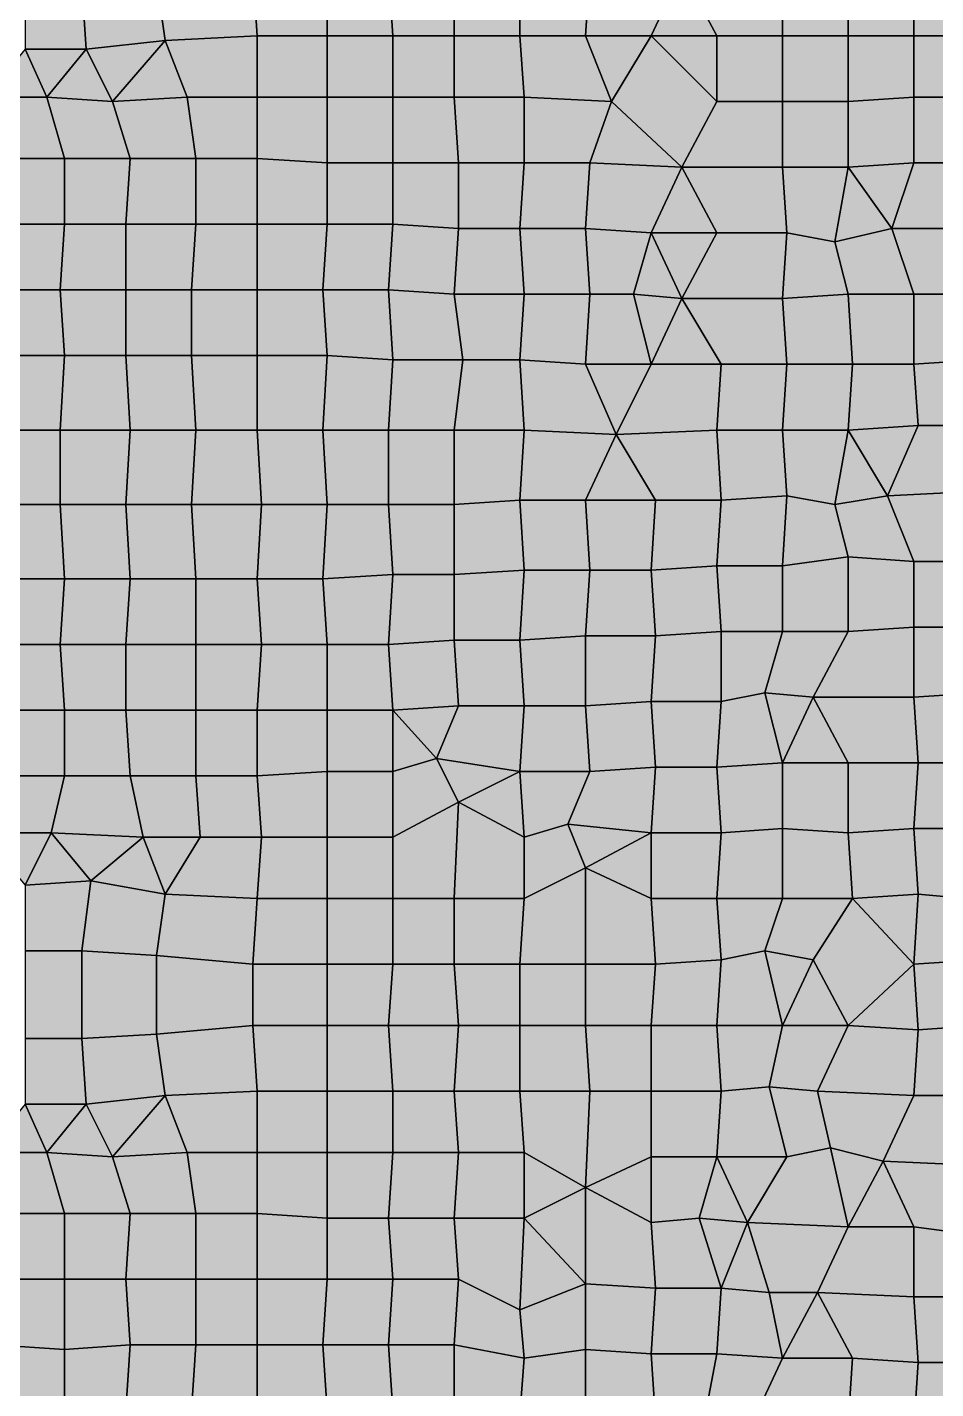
# Model space of a CAD drawing. Header units: metres. Extents: x -7480 to 79269, y -9100 to 45880.
# Drawn here: x 8590 to 12741, y 17740 to 23960 of the extents above; entities that cross this region are included whole.
import ezdxf

# ---------------------------------------------------------------- set-up
doc = ezdxf.new("R2010")
doc.units = ezdxf.units.M
for name, color, linetype in [('COLOR_1', 1, 'Continuous'), ('COLOR_181', 181, 'Continuous'), ('COLOR_3', 3, 'Continuous'), ('COLOR_5', 5, 'Continuous')]:
    doc.layers.add(name, color=color, linetype=linetype)

msp = doc.modelspace()

# ---------------------------------------------------------------- hatches: boundary and pattern name
at = {"layer": 'COLOR_1'}
for points in [[(9180, 24180), (9220, 23900), (9640, 23920), (9620, 24220)], [(9620, 24220), (9640, 23920), (9960, 23920), (9960, 24220)], [(8980, 23620), (9320, 23640), (9220, 23900)], [(9220, 23900), (9320, 23640), (9640, 23640), (9640, 23920)], [(9640, 23640), (9960, 23640), (9960, 23920), (9640, 23920)], [(8400, 23640), (8680, 23640), (8580, 23860)], [(8580, 23860), (8680, 23640), (8860, 23860)], [(8400, 23640), (8440, 23360), (8760, 23360), (8680, 23640)], [(8680, 23640), (8760, 23360), (9060, 23360), (8980, 23620)], [(8980, 23620), (9060, 23360), (9360, 23360), (9320, 23640)], [(9320, 23640), (9360, 23360), (9640, 23360), (9640, 23640)], [(9640, 23360), (9960, 23340), (9960, 23640), (9640, 23640)], [(9360, 23060), (9640, 23060), (9640, 23360), (9360, 23360)], [(9640, 23060), (9960, 23060), (9960, 23340), (9640, 23360)], [(9340, 22760), (9640, 22760), (9640, 23060), (9360, 23060)], [(9640, 22760), (9940, 22760), (9960, 23060), (9640, 23060)], [(9940, 22760), (10240, 22760), (10260, 23060), (9960, 23060)], [(8580, 19740), (8840, 19740), (8880, 20060), (8580, 20040)], [(8840, 19740), (9180, 19720), (9220, 20000), (8880, 20060)], [(9180, 19720), (9620, 19680), (9640, 19980), (9220, 20000)], [(9180, 19360), (9620, 19400), (9620, 19680), (9180, 19720)], [(9620, 19400), (9960, 19400), (9960, 19680), (9620, 19680)], [(8840, 19340), (8860, 19040), (9220, 19080), (9180, 19360)], [(9180, 19360), (9220, 19080), (9640, 19100), (9620, 19400)], [(9620, 19400), (9640, 19100), (9960, 19100), (9960, 19400)], [(8580, 19040), (8860, 19040), (8840, 19340), (8580, 19340)], [(9640, 18820), (9960, 18820), (9960, 19100), (9640, 19100)], [(8400, 18820), (8680, 18820), (8580, 19040)], [(8580, 19040), (8680, 18820), (8860, 19040)], [(8680, 18820), (8980, 18800), (8860, 19040)], [(8860, 19040), (8980, 18800), (9220, 19080)], [(8980, 18800), (9320, 18820), (9220, 19080)], [(9640, 18240), (9960, 18240), (9960, 18520), (9640, 18540)]]:
    msp.add_hatch(color=256, dxfattribs=at).paths.add_polyline_path(points)
at = {"layer": 'COLOR_181'}
for points in [[(9960, 23920), (10260, 23920), (10240, 24220), (9960, 24220)], [(10240, 24220), (10260, 23920), (10540, 23920), (10540, 24220)], [(10540, 23920), (10840, 23920), (10840, 24220), (10540, 24220)], [(10840, 23920), (11140, 23920), (11160, 24220), (10840, 24220)], [(11140, 23920), (11440, 23920), (11580, 24220), (11160, 24220)], [(11440, 23920), (11740, 23920), (11580, 24220)], [(11580, 24220), (11740, 23920), (12040, 23920), (12040, 24220)], [(12040, 23920), (12340, 23920), (12340, 24220), (12040, 24220)], [(12340, 23920), (12640, 23920), (12640, 24200), (12340, 24220)], [(12640, 23920), (12940, 23920), (12920, 24220), (12640, 24200)], [(9960, 23640), (10260, 23640), (10260, 23920), (9960, 23920)], [(10260, 23640), (10540, 23640), (10540, 23920), (10260, 23920)], [(10540, 23640), (10860, 23640), (10840, 23920), (10540, 23920)], [(10840, 23920), (10860, 23640), (11260, 23620), (11140, 23920)], [(11140, 23920), (11260, 23620), (11440, 23920)], [(11260, 23620), (11580, 23320), (11740, 23620), (11440, 23920)], [(11440, 23920), (11740, 23620), (11740, 23920)], [(11740, 23620), (12040, 23620), (12040, 23920), (11740, 23920)], [(12040, 23620), (12340, 23620), (12340, 23920), (12040, 23920)], [(12340, 23620), (12640, 23640), (12640, 23920), (12340, 23920)], [(12640, 23640), (12940, 23640), (12940, 23920), (12640, 23920)], [(9960, 23340), (10260, 23340), (10260, 23640), (9960, 23640)], [(10260, 23340), (10560, 23340), (10540, 23640), (10260, 23640)], [(10540, 23640), (10560, 23340), (10860, 23340), (10860, 23640)], [(10860, 23340), (11160, 23340), (11260, 23620), (10860, 23640)], [(12340, 23320), (12640, 23340), (12640, 23640), (12340, 23620)], [(12640, 23340), (12940, 23340), (12940, 23640), (12640, 23640)], [(11160, 23340), (11580, 23320), (11260, 23620)], [(11580, 23320), (12040, 23320), (12040, 23620), (11740, 23620)], [(12040, 23320), (12340, 23320), (12340, 23620), (12040, 23620)], [(8440, 23060), (8760, 23060), (8760, 23360), (8440, 23360)], [(8760, 23060), (9040, 23060), (9060, 23360), (8760, 23360)], [(9040, 23060), (9360, 23060), (9360, 23360), (9060, 23360)], [(9960, 23060), (10260, 23060), (10260, 23340), (9960, 23340)], [(10260, 23060), (10560, 23040), (10560, 23340), (10260, 23340)], [(10560, 23040), (10840, 23040), (10860, 23340), (10560, 23340)], [(10840, 23040), (11140, 23040), (11160, 23340), (10860, 23340)], [(11140, 23040), (11440, 23020), (11580, 23320), (11160, 23340)], [(12340, 23320), (12540, 23040), (12640, 23340)], [(12540, 23040), (12940, 23040), (12940, 23340), (12640, 23340)], [(11440, 23020), (11740, 23020), (11580, 23320)], [(11580, 23320), (11740, 23020), (12060, 23020), (12040, 23320)], [(12040, 23320), (12060, 23020), (12280, 22980), (12340, 23320)], [(12280, 22980), (12540, 23040), (12340, 23320)], [(8440, 22760), (8740, 22760), (8760, 23060), (8440, 23060)], [(8740, 22760), (9040, 22760), (9040, 23060), (8760, 23060)], [(9040, 22760), (9340, 22760), (9360, 23060), (9040, 23060)], [(10240, 22760), (10540, 22740), (10560, 23040), (10260, 23060)], [(10540, 22740), (10860, 22740), (10840, 23040), (10560, 23040)], [(10840, 23040), (10860, 22740), (11160, 22740), (11140, 23040)], [(11140, 23040), (11160, 22740), (11360, 22740), (11440, 23020)], [(11360, 22740), (11580, 22720), (11440, 23020)], [(11440, 23020), (11580, 22720), (11740, 23020)], [(11580, 22720), (12040, 22720), (12060, 23020), (11740, 23020)], [(12040, 22720), (12340, 22740), (12280, 22980), (12060, 23020)], [(12280, 22980), (12340, 22740), (12640, 22740), (12540, 23040)], [(12540, 23040), (12640, 22740), (12940, 22740), (12940, 23040)], [(8440, 22760), (8460, 22460), (8760, 22460), (8740, 22760)], [(8740, 22760), (8760, 22460), (9040, 22460), (9040, 22760)], [(9040, 22460), (9340, 22460), (9340, 22760), (9040, 22760)], [(9340, 22460), (9640, 22460), (9640, 22760), (9340, 22760)], [(9640, 22460), (9960, 22460), (9940, 22760), (9640, 22760)], [(9940, 22760), (9960, 22460), (10260, 22440), (10240, 22760)], [(10240, 22760), (10260, 22440), (10580, 22440), (10540, 22740)], [(10540, 22740), (10580, 22440), (10840, 22440), (10860, 22740)], [(10840, 22440), (11140, 22420), (11160, 22740), (10860, 22740)], [(11140, 22420), (11440, 22420), (11360, 22740), (11160, 22740)], [(11360, 22740), (11440, 22420), (11580, 22720)], [(11440, 22420), (11760, 22420), (11580, 22720)], [(11580, 22720), (11760, 22420), (12060, 22420), (12040, 22720)], [(12040, 22720), (12060, 22420), (12360, 22420), (12340, 22740)], [(12340, 22740), (12360, 22420), (12640, 22420), (12640, 22740)], [(12640, 22420), (12940, 22440), (12940, 22740), (12640, 22740)], [(8440, 22120), (8740, 22120), (8760, 22460), (8460, 22460)], [(8740, 22120), (9060, 22120), (9040, 22460), (8760, 22460)], [(9040, 22460), (9060, 22120), (9360, 22120), (9340, 22460)], [(9340, 22460), (9360, 22120), (9640, 22120), (9640, 22460)], [(9640, 22120), (9940, 22120), (9960, 22460), (9640, 22460)], [(9940, 22120), (10240, 22120), (10260, 22440), (9960, 22460)], [(10240, 22120), (10540, 22120), (10580, 22440), (10260, 22440)], [(10540, 22120), (10860, 22120), (10840, 22440), (10580, 22440)], [(10840, 22440), (10860, 22120), (11280, 22100), (11140, 22420)], [(11140, 22420), (11280, 22100), (11440, 22420)], [(11280, 22100), (11740, 22120), (11760, 22420), (11440, 22420)], [(11740, 22120), (12040, 22120), (12060, 22420), (11760, 22420)], [(12040, 22120), (12340, 22120), (12360, 22420), (12060, 22420)], [(12340, 22120), (12660, 22140), (12640, 22420), (12360, 22420)], [(12640, 22420), (12660, 22140), (12940, 22140), (12940, 22440)], [(8440, 21780), (8740, 21780), (8740, 22120), (8440, 22120)], [(8740, 21780), (9040, 21780), (9060, 22120), (8740, 22120)], [(9040, 21780), (9340, 21780), (9360, 22120), (9060, 22120)], [(9340, 21780), (9660, 21780), (9640, 22120), (9360, 22120)], [(9640, 22120), (9660, 21780), (9960, 21780), (9940, 22120)], [(9940, 22120), (9960, 21780), (10240, 21780), (10240, 22120)], [(10240, 21780), (10540, 21780), (10540, 22120), (10240, 22120)], [(10540, 21780), (10840, 21800), (10860, 22120), (10540, 22120)], [(10840, 21800), (11140, 21800), (11280, 22100), (10860, 22120)], [(11140, 21800), (11460, 21800), (11280, 22100)], [(11280, 22100), (11460, 21800), (11760, 21800), (11740, 22120)], [(11740, 22120), (11760, 21800), (12060, 21820), (12040, 22120)], [(12040, 22120), (12060, 21820), (12280, 21780), (12340, 22120)], [(12280, 21780), (12520, 21820), (12340, 22120)], [(12340, 22120), (12520, 21820), (12660, 22140)], [(12520, 21820), (12940, 21840), (12940, 22140), (12660, 22140)], [(12520, 21820), (12640, 21520), (12940, 21520), (12940, 21840)], [(8440, 21440), (8760, 21440), (8740, 21780), (8440, 21780)], [(8740, 21780), (8760, 21440), (9060, 21440), (9040, 21780)], [(9040, 21780), (9060, 21440), (9360, 21440), (9340, 21780)], [(9340, 21780), (9360, 21440), (9640, 21440), (9660, 21780)], [(9640, 21440), (9940, 21440), (9960, 21780), (9660, 21780)], [(9940, 21440), (10260, 21460), (10240, 21780), (9960, 21780)], [(10240, 21780), (10260, 21460), (10540, 21460), (10540, 21780)], [(10540, 21460), (10860, 21480), (10840, 21800), (10540, 21780)], [(10840, 21800), (10860, 21480), (11160, 21480), (11140, 21800)], [(11140, 21800), (11160, 21480), (11440, 21480), (11460, 21800)], [(11440, 21480), (11740, 21500), (11760, 21800), (11460, 21800)], [(11740, 21500), (12040, 21500), (12060, 21820), (11760, 21800)], [(12040, 21500), (12340, 21540), (12280, 21780), (12060, 21820)], [(12280, 21780), (12340, 21540), (12640, 21520), (12520, 21820)], [(12040, 21200), (12340, 21200), (12340, 21540), (12040, 21500)], [(12340, 21200), (12640, 21220), (12640, 21520), (12340, 21540)], [(9940, 21440), (9960, 21140), (10240, 21140), (10260, 21460)], [(10240, 21140), (10540, 21160), (10540, 21460), (10260, 21460)], [(10540, 21160), (10840, 21160), (10860, 21480), (10540, 21460)], [(10840, 21160), (11140, 21180), (11160, 21480), (10860, 21480)], [(11140, 21180), (11460, 21180), (11440, 21480), (11160, 21480)], [(11440, 21480), (11460, 21180), (11760, 21200), (11740, 21500)], [(11740, 21500), (11760, 21200), (12040, 21200), (12040, 21500)], [(12640, 21220), (12960, 21220), (12940, 21520), (12640, 21520)], [(8440, 21140), (8740, 21140), (8760, 21440), (8440, 21440)], [(8740, 21140), (9040, 21140), (9060, 21440), (8760, 21440)], [(9040, 21140), (9360, 21140), (9360, 21440), (9060, 21440)], [(9360, 21140), (9660, 21140), (9640, 21440), (9360, 21440)], [(9640, 21440), (9660, 21140), (9960, 21140), (9940, 21440)], [(12180, 20900), (12640, 20900), (12640, 21220), (12340, 21200)], [(12640, 20900), (12940, 20920), (12960, 21220), (12640, 21220)], [(10240, 21140), (10260, 20840), (10560, 20860), (10540, 21160)], [(10540, 21160), (10560, 20860), (10860, 20860), (10840, 21160)], [(10840, 21160), (10860, 20860), (11140, 20860), (11140, 21180)], [(11140, 20860), (11440, 20880), (11460, 21180), (11140, 21180)], [(11440, 20880), (11760, 20880), (11760, 21200), (11460, 21180)], [(11760, 20880), (11960, 20920), (12040, 21200), (11760, 21200)], [(11960, 20920), (12180, 20900), (12340, 21200), (12040, 21200)], [(8440, 20840), (8760, 20840), (8740, 21140), (8440, 21140)], [(8740, 21140), (8760, 20840), (9040, 20840), (9040, 21140)], [(9040, 20840), (9360, 20840), (9360, 21140), (9040, 21140)], [(9360, 20840), (9640, 20840), (9660, 21140), (9360, 21140)], [(9640, 20840), (9960, 20840), (9960, 21140), (9660, 21140)], [(9960, 20840), (10260, 20840), (10240, 21140), (9960, 21140)], [(11740, 20580), (12040, 20600), (11960, 20920), (11760, 20880)], [(11960, 20920), (12040, 20600), (12180, 20900)], [(12040, 20600), (12340, 20600), (12180, 20900)], [(12180, 20900), (12340, 20600), (12660, 20600), (12640, 20900)], [(12640, 20900), (12660, 20600), (12940, 20600), (12940, 20920)], [(8440, 20540), (8760, 20540), (8760, 20840), (8440, 20840)], [(8760, 20540), (9060, 20540), (9040, 20840), (8760, 20840)], [(9040, 20840), (9060, 20540), (9360, 20540), (9360, 20840)], [(9360, 20540), (9640, 20540), (9640, 20840), (9360, 20840)], [(9640, 20540), (9960, 20560), (9960, 20840), (9640, 20840)], [(9960, 20560), (10260, 20560), (10260, 20840), (9960, 20840)], [(10260, 20840), (10460, 20620), (10560, 20860)], [(10260, 20560), (10460, 20620), (10260, 20840)], [(10460, 20620), (10840, 20560), (10860, 20860), (10560, 20860)], [(10840, 20560), (11160, 20560), (11140, 20860), (10860, 20860)], [(11140, 20860), (11160, 20560), (11460, 20580), (11440, 20880)], [(11440, 20880), (11460, 20580), (11740, 20580), (11760, 20880)], [(10260, 20260), (10560, 20420), (10460, 20620), (10260, 20560)], [(10460, 20620), (10560, 20420), (10840, 20560)], [(11740, 20580), (11760, 20280), (12040, 20300), (12040, 20600)], [(12040, 20300), (12340, 20280), (12340, 20600), (12040, 20600)], [(12340, 20280), (12640, 20300), (12660, 20600), (12340, 20600)], [(12640, 20300), (12940, 20300), (12940, 20600), (12660, 20600)], [(8380, 20280), (8700, 20280), (8760, 20540), (8440, 20540)], [(8700, 20280), (9120, 20260), (9060, 20540), (8760, 20540)], [(9060, 20540), (9120, 20260), (9380, 20260), (9360, 20540)], [(9360, 20540), (9380, 20260), (9660, 20260), (9640, 20540)], [(9640, 20540), (9660, 20260), (9960, 20260), (9960, 20560)], [(9960, 20260), (10260, 20260), (10260, 20560), (9960, 20560)], [(10560, 20420), (10860, 20260), (10840, 20560)], [(10840, 20560), (10860, 20260), (11060, 20320), (11160, 20560)], [(11060, 20320), (11440, 20280), (11460, 20580), (11160, 20560)], [(11440, 20280), (11760, 20280), (11740, 20580), (11460, 20580)], [(10260, 19980), (10540, 19980), (10560, 20420), (10260, 20260)], [(10540, 19980), (10860, 19980), (10860, 20260), (10560, 20420)], [(8380, 20280), (8580, 20040), (8700, 20280)], [(8580, 20040), (8880, 20060), (8700, 20280)], [(8700, 20280), (8880, 20060), (9120, 20260)], [(10860, 19980), (11140, 20120), (11060, 20320), (10860, 20260)], [(11060, 20320), (11140, 20120), (11440, 20280)], [(11140, 20120), (11440, 19980), (11440, 20280)], [(11440, 19980), (11740, 19980), (11760, 20280), (11440, 20280)], [(11740, 19980), (12040, 19980), (12040, 20300), (11760, 20280)], [(12040, 19980), (12360, 19980), (12340, 20280), (12040, 20300)], [(12340, 20280), (12360, 19980), (12660, 20000), (12640, 20300)], [(12640, 20300), (12660, 20000), (12880, 19980), (12940, 20300)], [(8880, 20060), (9220, 20000), (9120, 20260)], [(9120, 20260), (9220, 20000), (9380, 20260)], [(9220, 20000), (9640, 19980), (9660, 20260), (9380, 20260)], [(9640, 19980), (9960, 19980), (9960, 20260), (9660, 20260)], [(9960, 19980), (10260, 19980), (10260, 20260), (9960, 20260)], [(10840, 19680), (11140, 19680), (11140, 20120), (10860, 19980)], [(11140, 19680), (11460, 19680), (11440, 19980), (11140, 20120)], [(9620, 19680), (9960, 19680), (9960, 19980), (9640, 19980)], [(9960, 19680), (10260, 19680), (10260, 19980), (9960, 19980)], [(10260, 19680), (10540, 19680), (10540, 19980), (10260, 19980)], [(10540, 19680), (10840, 19680), (10860, 19980), (10540, 19980)], [(11440, 19980), (11460, 19680), (11760, 19700), (11740, 19980)], [(11740, 19980), (11760, 19700), (11960, 19740), (12040, 19980)], [(11960, 19740), (12180, 19700), (12360, 19980), (12040, 19980)], [(12180, 19700), (12340, 19400), (12640, 19680), (12360, 19980)], [(12360, 19980), (12640, 19680), (12660, 20000)], [(12640, 19680), (12940, 19700), (12880, 19980), (12660, 20000)], [(8580, 19340), (8840, 19340), (8840, 19740), (8580, 19740)], [(8840, 19340), (9180, 19360), (9180, 19720), (8840, 19740)], [(11740, 19400), (12040, 19400), (11960, 19740), (11760, 19700)], [(11960, 19740), (12040, 19400), (12180, 19700)], [(9960, 19400), (10240, 19400), (10260, 19680), (9960, 19680)], [(10240, 19400), (10560, 19400), (10540, 19680), (10260, 19680)], [(10540, 19680), (10560, 19400), (10840, 19400), (10840, 19680)], [(10840, 19400), (11140, 19400), (11140, 19680), (10840, 19680)], [(11140, 19400), (11440, 19400), (11460, 19680), (11140, 19680)], [(11440, 19400), (11740, 19400), (11760, 19700), (11460, 19680)], [(12040, 19400), (12340, 19400), (12180, 19700)], [(12340, 19400), (12660, 19380), (12640, 19680)], [(12640, 19680), (12660, 19380), (12940, 19400), (12940, 19700)], [(9960, 19100), (10260, 19100), (10240, 19400), (9960, 19400)], [(10240, 19400), (10260, 19100), (10540, 19100), (10560, 19400)], [(10540, 19100), (10840, 19100), (10840, 19400), (10560, 19400)], [(10840, 19100), (11160, 19100), (11140, 19400), (10840, 19400)], [(11140, 19400), (11160, 19100), (11440, 19100), (11440, 19400)], [(11440, 19100), (11760, 19100), (11740, 19400), (11440, 19400)], [(11740, 19400), (11760, 19100), (11980, 19120), (12040, 19400)], [(11980, 19120), (12200, 19100), (12340, 19400), (12040, 19400)], [(12200, 19100), (12640, 19080), (12660, 19380), (12340, 19400)], [(12640, 19080), (12920, 19080), (12940, 19400), (12660, 19380)], [(9220, 19080), (9320, 18820), (9640, 18820), (9640, 19100)], [(9960, 18820), (10260, 18820), (10260, 19100), (9960, 19100)], [(10260, 18820), (10560, 18820), (10540, 19100), (10260, 19100)], [(10540, 19100), (10560, 18820), (10860, 18820), (10840, 19100)], [(10840, 19100), (10860, 18820), (11140, 18660), (11160, 19100)], [(11140, 18660), (11440, 18800), (11440, 19100), (11160, 19100)], [(11440, 18800), (11740, 18800), (11760, 19100), (11440, 19100)], [(11740, 18800), (12060, 18800), (11980, 19120), (11760, 19100)], [(11980, 19120), (12060, 18800), (12260, 18840), (12200, 19100)], [(12200, 19100), (12260, 18840), (12500, 18780), (12640, 19080)], [(12500, 18780), (12940, 18760), (12920, 19080), (12640, 19080)], [(8400, 18820), (8440, 18540), (8760, 18540), (8680, 18820)], [(8680, 18820), (8760, 18540), (9060, 18540), (8980, 18800)], [(8980, 18800), (9060, 18540), (9360, 18540), (9320, 18820)], [(9320, 18820), (9360, 18540), (9640, 18540), (9640, 18820)], [(9640, 18540), (9960, 18520), (9960, 18820), (9640, 18820)], [(9960, 18520), (10240, 18520), (10260, 18820), (9960, 18820)], [(10240, 18520), (10540, 18520), (10560, 18820), (10260, 18820)], [(10540, 18520), (10860, 18520), (10860, 18820), (10560, 18820)], [(10860, 18520), (11140, 18660), (10860, 18820)], [(11140, 18660), (11440, 18500), (11440, 18800)], [(11440, 18500), (11660, 18520), (11740, 18800), (11440, 18800)], [(11660, 18520), (11880, 18500), (11740, 18800)], [(11740, 18800), (11880, 18500), (12060, 18800)], [(11880, 18500), (12340, 18480), (12260, 18840), (12060, 18800)], [(12260, 18840), (12340, 18480), (12500, 18780)], [(12340, 18480), (12640, 18480), (12500, 18780)], [(12500, 18780), (12640, 18480), (12940, 18440), (12940, 18760)], [(10860, 18520), (11140, 18220), (11140, 18660)], [(11140, 18220), (11460, 18200), (11440, 18500), (11140, 18660)], [(8440, 18240), (8760, 18240), (8760, 18540), (8440, 18540)], [(8760, 18240), (9040, 18240), (9060, 18540), (8760, 18540)], [(9040, 18240), (9360, 18240), (9360, 18540), (9060, 18540)], [(9360, 18240), (9640, 18240), (9640, 18540), (9360, 18540)], [(9960, 18240), (10260, 18240), (10240, 18520), (9960, 18520)], [(10240, 18520), (10260, 18240), (10560, 18240), (10540, 18520)], [(10540, 18520), (10560, 18240), (10840, 18100), (10860, 18520)], [(10840, 18100), (11140, 18220), (10860, 18520)], [(11440, 18500), (11460, 18200), (11760, 18200), (11660, 18520)], [(11660, 18520), (11760, 18200), (11880, 18500)], [(11760, 18200), (11980, 18180), (11880, 18500)], [(11880, 18500), (11980, 18180), (12200, 18180), (12340, 18480)], [(12200, 18180), (12640, 18160), (12640, 18480), (12340, 18480)], [(12640, 18160), (12940, 18160), (12940, 18440), (12640, 18480)], [(8440, 17940), (8760, 17920), (8760, 18240), (8440, 18240)], [(8760, 17920), (9060, 17940), (9040, 18240), (8760, 18240)], [(9040, 18240), (9060, 17940), (9360, 17940), (9360, 18240)], [(9360, 17940), (9640, 17940), (9640, 18240), (9360, 18240)], [(9640, 17940), (9940, 17940), (9960, 18240), (9640, 18240)], [(9940, 17940), (10240, 17940), (10260, 18240), (9960, 18240)], [(10240, 17940), (10540, 17940), (10560, 18240), (10260, 18240)], [(10540, 17940), (10860, 17880), (10840, 18100), (10560, 18240)], [(10840, 18100), (10860, 17880), (11140, 17920), (11140, 18220)], [(11140, 17920), (11440, 17900), (11460, 18200), (11140, 18220)], [(11440, 17900), (11740, 17900), (11760, 18200), (11460, 18200)], [(11740, 17900), (12040, 17880), (11980, 18180), (11760, 18200)], [(11980, 18180), (12040, 17880), (12200, 18180)], [(12040, 17880), (12360, 17880), (12200, 18180)], [(12200, 18180), (12360, 17880), (12660, 17860), (12640, 18160)], [(12640, 18160), (12660, 17860), (12960, 17860), (12940, 18160)], [(8440, 17940), (8460, 17640), (8760, 17640), (8760, 17920)], [(8760, 17640), (9040, 17640), (9060, 17940), (8760, 17920)], [(9040, 17640), (9340, 17640), (9360, 17940), (9060, 17940)], [(9340, 17640), (9640, 17640), (9640, 17940), (9360, 17940)], [(9640, 17640), (9960, 17640), (9940, 17940), (9640, 17940)], [(9940, 17940), (9960, 17640), (10260, 17640), (10240, 17940)], [(10240, 17940), (10260, 17640), (10540, 17620), (10540, 17940)], [(10540, 17620), (10840, 17620), (10860, 17880), (10540, 17940)], [(10840, 17620), (11140, 17620), (11140, 17920), (10860, 17880)], [(11140, 17620), (11460, 17600), (11440, 17900), (11140, 17920)], [(11440, 17900), (11460, 17600), (11680, 17580), (11740, 17900)], [(11680, 17580), (11900, 17580), (12040, 17880), (11740, 17900)], [(11900, 17580), (12340, 17580), (12360, 17880), (12040, 17880)], [(12340, 17580), (12640, 17560), (12660, 17860), (12360, 17880)], [(12640, 17560), (12940, 17560), (12960, 17860), (12660, 17860)]]:
    msp.add_hatch(color=256, dxfattribs=at).paths.add_polyline_path(points)
at = {"layer": 'COLOR_3'}
for points in [[(8580, 23860), (8860, 23860), (8840, 24160), (8580, 24160)], [(8860, 23860), (8980, 23620), (9220, 23900)], [(8680, 23640), (8980, 23620), (8860, 23860)]]:
    msp.add_hatch(color=256, dxfattribs=at).paths.add_polyline_path(points)
at = {"layer": 'COLOR_5'}
msp.add_hatch(color=256, dxfattribs=at).paths.add_polyline_path([(8840, 24160), (8860, 23860), (9220, 23900), (9180, 24180)])

# ---------------------------------------------------------------- linework, layer by layer
at = {"layer": 'COLOR_1'}
for points in [[(9180, 24180), (9220, 23900), (9640, 23920), (9620, 24220)], [(9620, 24220), (9640, 23920), (9960, 23920), (9960, 24220)], [(8980, 23620), (9320, 23640), (9220, 23900)], [(9220, 23900), (9320, 23640), (9640, 23640), (9640, 23920)], [(9640, 23640), (9960, 23640), (9960, 23920), (9640, 23920)], [(8400, 23640), (8680, 23640), (8580, 23860)], [(8580, 23860), (8680, 23640), (8860, 23860)], [(8400, 23640), (8440, 23360), (8760, 23360), (8680, 23640)], [(8680, 23640), (8760, 23360), (9060, 23360), (8980, 23620)], [(8980, 23620), (9060, 23360), (9360, 23360), (9320, 23640)], [(9320, 23640), (9360, 23360), (9640, 23360), (9640, 23640)], [(9640, 23360), (9960, 23340), (9960, 23640), (9640, 23640)], [(9360, 23060), (9640, 23060), (9640, 23360), (9360, 23360)], [(9640, 23060), (9960, 23060), (9960, 23340), (9640, 23360)], [(9340, 22760), (9640, 22760), (9640, 23060), (9360, 23060)], [(9640, 22760), (9940, 22760), (9960, 23060), (9640, 23060)], [(9940, 22760), (10240, 22760), (10260, 23060), (9960, 23060)], [(8580, 19740), (8840, 19740), (8880, 20060), (8580, 20040)], [(8840, 19740), (9180, 19720), (9220, 20000), (8880, 20060)], [(9180, 19720), (9620, 19680), (9640, 19980), (9220, 20000)], [(9180, 19360), (9620, 19400), (9620, 19680), (9180, 19720)], [(9620, 19400), (9960, 19400), (9960, 19680), (9620, 19680)], [(8840, 19340), (8860, 19040), (9220, 19080), (9180, 19360)], [(9180, 19360), (9220, 19080), (9640, 19100), (9620, 19400)], [(9620, 19400), (9640, 19100), (9960, 19100), (9960, 19400)], [(8580, 19040), (8860, 19040), (8840, 19340), (8580, 19340)], [(9640, 18820), (9960, 18820), (9960, 19100), (9640, 19100)], [(8400, 18820), (8680, 18820), (8580, 19040)], [(8580, 19040), (8680, 18820), (8860, 19040)], [(8680, 18820), (8980, 18800), (8860, 19040)], [(8860, 19040), (8980, 18800), (9220, 19080)], [(8980, 18800), (9320, 18820), (9220, 19080)], [(9640, 18240), (9960, 18240), (9960, 18520), (9640, 18540)]]:
    msp.add_lwpolyline(points, close=True, dxfattribs=at)
at = {"layer": 'COLOR_181'}
for points in [[(9960, 23920), (10260, 23920), (10240, 24220), (9960, 24220)], [(10240, 24220), (10260, 23920), (10540, 23920), (10540, 24220)], [(10540, 23920), (10840, 23920), (10840, 24220), (10540, 24220)], [(10840, 23920), (11140, 23920), (11160, 24220), (10840, 24220)], [(11140, 23920), (11440, 23920), (11580, 24220), (11160, 24220)], [(11440, 23920), (11740, 23920), (11580, 24220)], [(11580, 24220), (11740, 23920), (12040, 23920), (12040, 24220)], [(12040, 23920), (12340, 23920), (12340, 24220), (12040, 24220)], [(12340, 23920), (12640, 23920), (12640, 24200), (12340, 24220)], [(12640, 23920), (12940, 23920), (12920, 24220), (12640, 24200)], [(9960, 23640), (10260, 23640), (10260, 23920), (9960, 23920)], [(10260, 23640), (10540, 23640), (10540, 23920), (10260, 23920)], [(10540, 23640), (10860, 23640), (10840, 23920), (10540, 23920)], [(10840, 23920), (10860, 23640), (11260, 23620), (11140, 23920)], [(11140, 23920), (11260, 23620), (11440, 23920)], [(11260, 23620), (11580, 23320), (11740, 23620), (11440, 23920)], [(11440, 23920), (11740, 23620), (11740, 23920)], [(11740, 23620), (12040, 23620), (12040, 23920), (11740, 23920)], [(12040, 23620), (12340, 23620), (12340, 23920), (12040, 23920)], [(12340, 23620), (12640, 23640), (12640, 23920), (12340, 23920)], [(12640, 23640), (12940, 23640), (12940, 23920), (12640, 23920)], [(9960, 23340), (10260, 23340), (10260, 23640), (9960, 23640)], [(10260, 23340), (10560, 23340), (10540, 23640), (10260, 23640)], [(10540, 23640), (10560, 23340), (10860, 23340), (10860, 23640)], [(10860, 23340), (11160, 23340), (11260, 23620), (10860, 23640)], [(12340, 23320), (12640, 23340), (12640, 23640), (12340, 23620)], [(12640, 23340), (12940, 23340), (12940, 23640), (12640, 23640)], [(11160, 23340), (11580, 23320), (11260, 23620)], [(11580, 23320), (12040, 23320), (12040, 23620), (11740, 23620)], [(12040, 23320), (12340, 23320), (12340, 23620), (12040, 23620)], [(8440, 23060), (8760, 23060), (8760, 23360), (8440, 23360)], [(8760, 23060), (9040, 23060), (9060, 23360), (8760, 23360)], [(9040, 23060), (9360, 23060), (9360, 23360), (9060, 23360)], [(9960, 23060), (10260, 23060), (10260, 23340), (9960, 23340)], [(10260, 23060), (10560, 23040), (10560, 23340), (10260, 23340)], [(10560, 23040), (10840, 23040), (10860, 23340), (10560, 23340)], [(10840, 23040), (11140, 23040), (11160, 23340), (10860, 23340)], [(11140, 23040), (11440, 23020), (11580, 23320), (11160, 23340)], [(12340, 23320), (12540, 23040), (12640, 23340)], [(12540, 23040), (12940, 23040), (12940, 23340), (12640, 23340)], [(11440, 23020), (11740, 23020), (11580, 23320)], [(11580, 23320), (11740, 23020), (12060, 23020), (12040, 23320)], [(12040, 23320), (12060, 23020), (12280, 22980), (12340, 23320)], [(12280, 22980), (12540, 23040), (12340, 23320)], [(8440, 22760), (8740, 22760), (8760, 23060), (8440, 23060)], [(8740, 22760), (9040, 22760), (9040, 23060), (8760, 23060)], [(9040, 22760), (9340, 22760), (9360, 23060), (9040, 23060)], [(10240, 22760), (10540, 22740), (10560, 23040), (10260, 23060)], [(10540, 22740), (10860, 22740), (10840, 23040), (10560, 23040)], [(10840, 23040), (10860, 22740), (11160, 22740), (11140, 23040)], [(11140, 23040), (11160, 22740), (11360, 22740), (11440, 23020)], [(11360, 22740), (11580, 22720), (11440, 23020)], [(11440, 23020), (11580, 22720), (11740, 23020)], [(11580, 22720), (12040, 22720), (12060, 23020), (11740, 23020)], [(12040, 22720), (12340, 22740), (12280, 22980), (12060, 23020)], [(12280, 22980), (12340, 22740), (12640, 22740), (12540, 23040)], [(12540, 23040), (12640, 22740), (12940, 22740), (12940, 23040)], [(8440, 22760), (8460, 22460), (8760, 22460), (8740, 22760)], [(8740, 22760), (8760, 22460), (9040, 22460), (9040, 22760)], [(9040, 22460), (9340, 22460), (9340, 22760), (9040, 22760)], [(9340, 22460), (9640, 22460), (9640, 22760), (9340, 22760)], [(9640, 22460), (9960, 22460), (9940, 22760), (9640, 22760)], [(9940, 22760), (9960, 22460), (10260, 22440), (10240, 22760)], [(10240, 22760), (10260, 22440), (10580, 22440), (10540, 22740)], [(10540, 22740), (10580, 22440), (10840, 22440), (10860, 22740)], [(10840, 22440), (11140, 22420), (11160, 22740), (10860, 22740)], [(11140, 22420), (11440, 22420), (11360, 22740), (11160, 22740)], [(11360, 22740), (11440, 22420), (11580, 22720)], [(11440, 22420), (11760, 22420), (11580, 22720)], [(11580, 22720), (11760, 22420), (12060, 22420), (12040, 22720)], [(12040, 22720), (12060, 22420), (12360, 22420), (12340, 22740)], [(12340, 22740), (12360, 22420), (12640, 22420), (12640, 22740)], [(12640, 22420), (12940, 22440), (12940, 22740), (12640, 22740)], [(8440, 22120), (8740, 22120), (8760, 22460), (8460, 22460)], [(8740, 22120), (9060, 22120), (9040, 22460), (8760, 22460)], [(9040, 22460), (9060, 22120), (9360, 22120), (9340, 22460)], [(9340, 22460), (9360, 22120), (9640, 22120), (9640, 22460)], [(9640, 22120), (9940, 22120), (9960, 22460), (9640, 22460)], [(9940, 22120), (10240, 22120), (10260, 22440), (9960, 22460)], [(10240, 22120), (10540, 22120), (10580, 22440), (10260, 22440)], [(10540, 22120), (10860, 22120), (10840, 22440), (10580, 22440)], [(10840, 22440), (10860, 22120), (11280, 22100), (11140, 22420)], [(11140, 22420), (11280, 22100), (11440, 22420)], [(11280, 22100), (11740, 22120), (11760, 22420), (11440, 22420)], [(11740, 22120), (12040, 22120), (12060, 22420), (11760, 22420)], [(12040, 22120), (12340, 22120), (12360, 22420), (12060, 22420)], [(12340, 22120), (12660, 22140), (12640, 22420), (12360, 22420)], [(12640, 22420), (12660, 22140), (12940, 22140), (12940, 22440)], [(8440, 21780), (8740, 21780), (8740, 22120), (8440, 22120)], [(8740, 21780), (9040, 21780), (9060, 22120), (8740, 22120)], [(9040, 21780), (9340, 21780), (9360, 22120), (9060, 22120)], [(9340, 21780), (9660, 21780), (9640, 22120), (9360, 22120)], [(9640, 22120), (9660, 21780), (9960, 21780), (9940, 22120)], [(9940, 22120), (9960, 21780), (10240, 21780), (10240, 22120)], [(10240, 21780), (10540, 21780), (10540, 22120), (10240, 22120)], [(10540, 21780), (10840, 21800), (10860, 22120), (10540, 22120)], [(10840, 21800), (11140, 21800), (11280, 22100), (10860, 22120)], [(11140, 21800), (11460, 21800), (11280, 22100)], [(11280, 22100), (11460, 21800), (11760, 21800), (11740, 22120)], [(11740, 22120), (11760, 21800), (12060, 21820), (12040, 22120)], [(12040, 22120), (12060, 21820), (12280, 21780), (12340, 22120)], [(12280, 21780), (12520, 21820), (12340, 22120)], [(12340, 22120), (12520, 21820), (12660, 22140)], [(12520, 21820), (12940, 21840), (12940, 22140), (12660, 22140)], [(12520, 21820), (12640, 21520), (12940, 21520), (12940, 21840)], [(8440, 21440), (8760, 21440), (8740, 21780), (8440, 21780)], [(8740, 21780), (8760, 21440), (9060, 21440), (9040, 21780)], [(9040, 21780), (9060, 21440), (9360, 21440), (9340, 21780)], [(9340, 21780), (9360, 21440), (9640, 21440), (9660, 21780)], [(9640, 21440), (9940, 21440), (9960, 21780), (9660, 21780)], [(9940, 21440), (10260, 21460), (10240, 21780), (9960, 21780)], [(10240, 21780), (10260, 21460), (10540, 21460), (10540, 21780)], [(10540, 21460), (10860, 21480), (10840, 21800), (10540, 21780)], [(10840, 21800), (10860, 21480), (11160, 21480), (11140, 21800)], [(11140, 21800), (11160, 21480), (11440, 21480), (11460, 21800)], [(11440, 21480), (11740, 21500), (11760, 21800), (11460, 21800)], [(11740, 21500), (12040, 21500), (12060, 21820), (11760, 21800)], [(12040, 21500), (12340, 21540), (12280, 21780), (12060, 21820)], [(12280, 21780), (12340, 21540), (12640, 21520), (12520, 21820)], [(12040, 21200), (12340, 21200), (12340, 21540), (12040, 21500)], [(12340, 21200), (12640, 21220), (12640, 21520), (12340, 21540)], [(9940, 21440), (9960, 21140), (10240, 21140), (10260, 21460)], [(10240, 21140), (10540, 21160), (10540, 21460), (10260, 21460)], [(10540, 21160), (10840, 21160), (10860, 21480), (10540, 21460)], [(10840, 21160), (11140, 21180), (11160, 21480), (10860, 21480)], [(11140, 21180), (11460, 21180), (11440, 21480), (11160, 21480)], [(11440, 21480), (11460, 21180), (11760, 21200), (11740, 21500)], [(11740, 21500), (11760, 21200), (12040, 21200), (12040, 21500)], [(12640, 21220), (12960, 21220), (12940, 21520), (12640, 21520)], [(8440, 21140), (8740, 21140), (8760, 21440), (8440, 21440)], [(8740, 21140), (9040, 21140), (9060, 21440), (8760, 21440)], [(9040, 21140), (9360, 21140), (9360, 21440), (9060, 21440)], [(9360, 21140), (9660, 21140), (9640, 21440), (9360, 21440)], [(9640, 21440), (9660, 21140), (9960, 21140), (9940, 21440)], [(12180, 20900), (12640, 20900), (12640, 21220), (12340, 21200)], [(12640, 20900), (12940, 20920), (12960, 21220), (12640, 21220)], [(10240, 21140), (10260, 20840), (10560, 20860), (10540, 21160)], [(10540, 21160), (10560, 20860), (10860, 20860), (10840, 21160)], [(10840, 21160), (10860, 20860), (11140, 20860), (11140, 21180)], [(11140, 20860), (11440, 20880), (11460, 21180), (11140, 21180)], [(11440, 20880), (11760, 20880), (11760, 21200), (11460, 21180)], [(11760, 20880), (11960, 20920), (12040, 21200), (11760, 21200)], [(11960, 20920), (12180, 20900), (12340, 21200), (12040, 21200)], [(8440, 20840), (8760, 20840), (8740, 21140), (8440, 21140)], [(8740, 21140), (8760, 20840), (9040, 20840), (9040, 21140)], [(9040, 20840), (9360, 20840), (9360, 21140), (9040, 21140)], [(9360, 20840), (9640, 20840), (9660, 21140), (9360, 21140)], [(9640, 20840), (9960, 20840), (9960, 21140), (9660, 21140)], [(9960, 20840), (10260, 20840), (10240, 21140), (9960, 21140)], [(11740, 20580), (12040, 20600), (11960, 20920), (11760, 20880)], [(11960, 20920), (12040, 20600), (12180, 20900)], [(12040, 20600), (12340, 20600), (12180, 20900)], [(12180, 20900), (12340, 20600), (12660, 20600), (12640, 20900)], [(12640, 20900), (12660, 20600), (12940, 20600), (12940, 20920)], [(8440, 20540), (8760, 20540), (8760, 20840), (8440, 20840)], [(8760, 20540), (9060, 20540), (9040, 20840), (8760, 20840)], [(9040, 20840), (9060, 20540), (9360, 20540), (9360, 20840)], [(9360, 20540), (9640, 20540), (9640, 20840), (9360, 20840)], [(9640, 20540), (9960, 20560), (9960, 20840), (9640, 20840)], [(9960, 20560), (10260, 20560), (10260, 20840), (9960, 20840)], [(10260, 20840), (10460, 20620), (10560, 20860)], [(10260, 20560), (10460, 20620), (10260, 20840)], [(10460, 20620), (10840, 20560), (10860, 20860), (10560, 20860)], [(10840, 20560), (11160, 20560), (11140, 20860), (10860, 20860)], [(11140, 20860), (11160, 20560), (11460, 20580), (11440, 20880)], [(11440, 20880), (11460, 20580), (11740, 20580), (11760, 20880)], [(10260, 20260), (10560, 20420), (10460, 20620), (10260, 20560)], [(10460, 20620), (10560, 20420), (10840, 20560)], [(11740, 20580), (11760, 20280), (12040, 20300), (12040, 20600)], [(12040, 20300), (12340, 20280), (12340, 20600), (12040, 20600)], [(12340, 20280), (12640, 20300), (12660, 20600), (12340, 20600)], [(12640, 20300), (12940, 20300), (12940, 20600), (12660, 20600)], [(8380, 20280), (8700, 20280), (8760, 20540), (8440, 20540)], [(8700, 20280), (9120, 20260), (9060, 20540), (8760, 20540)], [(9060, 20540), (9120, 20260), (9380, 20260), (9360, 20540)], [(9360, 20540), (9380, 20260), (9660, 20260), (9640, 20540)], [(9640, 20540), (9660, 20260), (9960, 20260), (9960, 20560)], [(9960, 20260), (10260, 20260), (10260, 20560), (9960, 20560)], [(10560, 20420), (10860, 20260), (10840, 20560)], [(10840, 20560), (10860, 20260), (11060, 20320), (11160, 20560)], [(11060, 20320), (11440, 20280), (11460, 20580), (11160, 20560)], [(11440, 20280), (11760, 20280), (11740, 20580), (11460, 20580)], [(10260, 19980), (10540, 19980), (10560, 20420), (10260, 20260)], [(10540, 19980), (10860, 19980), (10860, 20260), (10560, 20420)], [(8380, 20280), (8580, 20040), (8700, 20280)], [(8580, 20040), (8880, 20060), (8700, 20280)], [(8700, 20280), (8880, 20060), (9120, 20260)], [(10860, 19980), (11140, 20120), (11060, 20320), (10860, 20260)], [(11060, 20320), (11140, 20120), (11440, 20280)], [(11140, 20120), (11440, 19980), (11440, 20280)], [(11440, 19980), (11740, 19980), (11760, 20280), (11440, 20280)], [(11740, 19980), (12040, 19980), (12040, 20300), (11760, 20280)], [(12040, 19980), (12360, 19980), (12340, 20280), (12040, 20300)], [(12340, 20280), (12360, 19980), (12660, 20000), (12640, 20300)], [(12640, 20300), (12660, 20000), (12880, 19980), (12940, 20300)], [(8880, 20060), (9220, 20000), (9120, 20260)], [(9120, 20260), (9220, 20000), (9380, 20260)], [(9220, 20000), (9640, 19980), (9660, 20260), (9380, 20260)], [(9640, 19980), (9960, 19980), (9960, 20260), (9660, 20260)], [(9960, 19980), (10260, 19980), (10260, 20260), (9960, 20260)], [(10840, 19680), (11140, 19680), (11140, 20120), (10860, 19980)], [(11140, 19680), (11460, 19680), (11440, 19980), (11140, 20120)], [(9620, 19680), (9960, 19680), (9960, 19980), (9640, 19980)], [(9960, 19680), (10260, 19680), (10260, 19980), (9960, 19980)], [(10260, 19680), (10540, 19680), (10540, 19980), (10260, 19980)], [(10540, 19680), (10840, 19680), (10860, 19980), (10540, 19980)], [(11440, 19980), (11460, 19680), (11760, 19700), (11740, 19980)], [(11740, 19980), (11760, 19700), (11960, 19740), (12040, 19980)], [(11960, 19740), (12180, 19700), (12360, 19980), (12040, 19980)], [(12180, 19700), (12340, 19400), (12640, 19680), (12360, 19980)], [(12360, 19980), (12640, 19680), (12660, 20000)], [(12640, 19680), (12940, 19700), (12880, 19980), (12660, 20000)], [(8580, 19340), (8840, 19340), (8840, 19740), (8580, 19740)], [(8840, 19340), (9180, 19360), (9180, 19720), (8840, 19740)], [(11740, 19400), (12040, 19400), (11960, 19740), (11760, 19700)], [(11960, 19740), (12040, 19400), (12180, 19700)], [(9960, 19400), (10240, 19400), (10260, 19680), (9960, 19680)], [(10240, 19400), (10560, 19400), (10540, 19680), (10260, 19680)], [(10540, 19680), (10560, 19400), (10840, 19400), (10840, 19680)], [(10840, 19400), (11140, 19400), (11140, 19680), (10840, 19680)], [(11140, 19400), (11440, 19400), (11460, 19680), (11140, 19680)], [(11440, 19400), (11740, 19400), (11760, 19700), (11460, 19680)], [(12040, 19400), (12340, 19400), (12180, 19700)], [(12340, 19400), (12660, 19380), (12640, 19680)], [(12640, 19680), (12660, 19380), (12940, 19400), (12940, 19700)], [(9960, 19100), (10260, 19100), (10240, 19400), (9960, 19400)], [(10240, 19400), (10260, 19100), (10540, 19100), (10560, 19400)], [(10540, 19100), (10840, 19100), (10840, 19400), (10560, 19400)], [(10840, 19100), (11160, 19100), (11140, 19400), (10840, 19400)], [(11140, 19400), (11160, 19100), (11440, 19100), (11440, 19400)], [(11440, 19100), (11760, 19100), (11740, 19400), (11440, 19400)], [(11740, 19400), (11760, 19100), (11980, 19120), (12040, 19400)], [(11980, 19120), (12200, 19100), (12340, 19400), (12040, 19400)], [(12200, 19100), (12640, 19080), (12660, 19380), (12340, 19400)], [(12640, 19080), (12920, 19080), (12940, 19400), (12660, 19380)], [(9220, 19080), (9320, 18820), (9640, 18820), (9640, 19100)], [(9960, 18820), (10260, 18820), (10260, 19100), (9960, 19100)], [(10260, 18820), (10560, 18820), (10540, 19100), (10260, 19100)], [(10540, 19100), (10560, 18820), (10860, 18820), (10840, 19100)], [(10840, 19100), (10860, 18820), (11140, 18660), (11160, 19100)], [(11140, 18660), (11440, 18800), (11440, 19100), (11160, 19100)], [(11440, 18800), (11740, 18800), (11760, 19100), (11440, 19100)], [(11740, 18800), (12060, 18800), (11980, 19120), (11760, 19100)], [(11980, 19120), (12060, 18800), (12260, 18840), (12200, 19100)], [(12200, 19100), (12260, 18840), (12500, 18780), (12640, 19080)], [(12500, 18780), (12940, 18760), (12920, 19080), (12640, 19080)], [(8400, 18820), (8440, 18540), (8760, 18540), (8680, 18820)], [(8680, 18820), (8760, 18540), (9060, 18540), (8980, 18800)], [(8980, 18800), (9060, 18540), (9360, 18540), (9320, 18820)], [(9320, 18820), (9360, 18540), (9640, 18540), (9640, 18820)], [(9640, 18540), (9960, 18520), (9960, 18820), (9640, 18820)], [(9960, 18520), (10240, 18520), (10260, 18820), (9960, 18820)], [(10240, 18520), (10540, 18520), (10560, 18820), (10260, 18820)], [(10540, 18520), (10860, 18520), (10860, 18820), (10560, 18820)], [(10860, 18520), (11140, 18660), (10860, 18820)], [(11140, 18660), (11440, 18500), (11440, 18800)], [(11440, 18500), (11660, 18520), (11740, 18800), (11440, 18800)], [(11660, 18520), (11880, 18500), (11740, 18800)], [(11740, 18800), (11880, 18500), (12060, 18800)], [(11880, 18500), (12340, 18480), (12260, 18840), (12060, 18800)], [(12260, 18840), (12340, 18480), (12500, 18780)], [(12340, 18480), (12640, 18480), (12500, 18780)], [(12500, 18780), (12640, 18480), (12940, 18440), (12940, 18760)], [(10860, 18520), (11140, 18220), (11140, 18660)], [(11140, 18220), (11460, 18200), (11440, 18500), (11140, 18660)], [(8440, 18240), (8760, 18240), (8760, 18540), (8440, 18540)], [(8760, 18240), (9040, 18240), (9060, 18540), (8760, 18540)], [(9040, 18240), (9360, 18240), (9360, 18540), (9060, 18540)], [(9360, 18240), (9640, 18240), (9640, 18540), (9360, 18540)], [(9960, 18240), (10260, 18240), (10240, 18520), (9960, 18520)], [(10240, 18520), (10260, 18240), (10560, 18240), (10540, 18520)], [(10540, 18520), (10560, 18240), (10840, 18100), (10860, 18520)], [(10840, 18100), (11140, 18220), (10860, 18520)], [(11440, 18500), (11460, 18200), (11760, 18200), (11660, 18520)], [(11660, 18520), (11760, 18200), (11880, 18500)], [(11760, 18200), (11980, 18180), (11880, 18500)], [(11880, 18500), (11980, 18180), (12200, 18180), (12340, 18480)], [(12200, 18180), (12640, 18160), (12640, 18480), (12340, 18480)], [(12640, 18160), (12940, 18160), (12940, 18440), (12640, 18480)], [(8440, 17940), (8760, 17920), (8760, 18240), (8440, 18240)], [(8760, 17920), (9060, 17940), (9040, 18240), (8760, 18240)], [(9040, 18240), (9060, 17940), (9360, 17940), (9360, 18240)], [(9360, 17940), (9640, 17940), (9640, 18240), (9360, 18240)], [(9640, 17940), (9940, 17940), (9960, 18240), (9640, 18240)], [(9940, 17940), (10240, 17940), (10260, 18240), (9960, 18240)], [(10240, 17940), (10540, 17940), (10560, 18240), (10260, 18240)], [(10540, 17940), (10860, 17880), (10840, 18100), (10560, 18240)], [(10840, 18100), (10860, 17880), (11140, 17920), (11140, 18220)], [(11140, 17920), (11440, 17900), (11460, 18200), (11140, 18220)], [(11440, 17900), (11740, 17900), (11760, 18200), (11460, 18200)], [(11740, 17900), (12040, 17880), (11980, 18180), (11760, 18200)], [(11980, 18180), (12040, 17880), (12200, 18180)], [(12040, 17880), (12360, 17880), (12200, 18180)], [(12200, 18180), (12360, 17880), (12660, 17860), (12640, 18160)], [(12640, 18160), (12660, 17860), (12960, 17860), (12940, 18160)], [(8440, 17940), (8460, 17640), (8760, 17640), (8760, 17920)], [(8760, 17640), (9040, 17640), (9060, 17940), (8760, 17920)], [(9040, 17640), (9340, 17640), (9360, 17940), (9060, 17940)], [(9340, 17640), (9640, 17640), (9640, 17940), (9360, 17940)], [(9640, 17640), (9960, 17640), (9940, 17940), (9640, 17940)], [(9940, 17940), (9960, 17640), (10260, 17640), (10240, 17940)], [(10240, 17940), (10260, 17640), (10540, 17620), (10540, 17940)], [(10540, 17620), (10840, 17620), (10860, 17880), (10540, 17940)], [(10840, 17620), (11140, 17620), (11140, 17920), (10860, 17880)], [(11140, 17620), (11460, 17600), (11440, 17900), (11140, 17920)], [(11440, 17900), (11460, 17600), (11680, 17580), (11740, 17900)], [(11680, 17580), (11900, 17580), (12040, 17880), (11740, 17900)], [(11900, 17580), (12340, 17580), (12360, 17880), (12040, 17880)], [(12340, 17580), (12640, 17560), (12660, 17860), (12360, 17880)], [(12640, 17560), (12940, 17560), (12960, 17860), (12660, 17860)]]:
    msp.add_lwpolyline(points, close=True, dxfattribs=at)
at = {"layer": 'COLOR_3'}
for points in [[(8580, 23860), (8860, 23860), (8840, 24160), (8580, 24160)], [(8860, 23860), (8980, 23620), (9220, 23900)], [(8680, 23640), (8980, 23620), (8860, 23860)]]:
    msp.add_lwpolyline(points, close=True, dxfattribs=at)
at = {"layer": 'COLOR_5'}
msp.add_lwpolyline([(8840, 24160), (8860, 23860), (9220, 23900), (9180, 24180)], close=True, dxfattribs=at)

doc.saveas('drawing.dxf')
